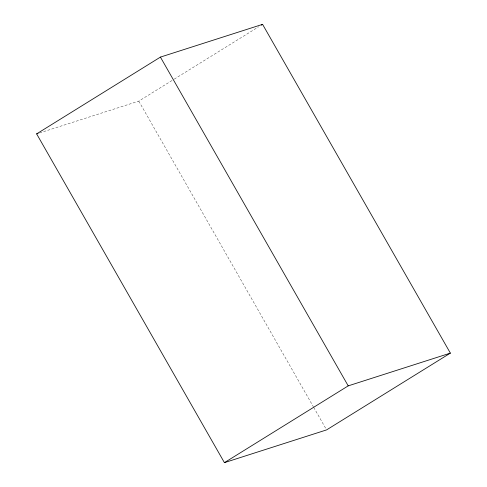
<?xml version="1.0" encoding="UTF-8"?>
<svg xmlns="http://www.w3.org/2000/svg" width="487" height="487" viewBox="0 0 487 487"><rect width="100%" height="100%" fill="white"/><g stroke="black" fill="none" stroke-linecap="round" stroke-linejoin="round"><path stroke-width="0.37" stroke-dasharray="2.44 1.83" d="M39.532 132.957L138.789 101.132L173.603 79.539M174.249 79.138L258.707 26.748M138.789 101.132L313.385 406.791M313.762 407.449L326.205 429.236"/><path stroke-width="0.73" d="M36.635 133.882L160.418 57.101L262.578 24.35L450.365 353.118L326.582 429.899L224.422 462.65L36.635 133.882L38.083 133.42M261.288 25.147L262.578 24.35M224.422 462.65L348.211 385.868L450.365 353.118M160.418 57.101L348.211 385.868"/></g></svg>
